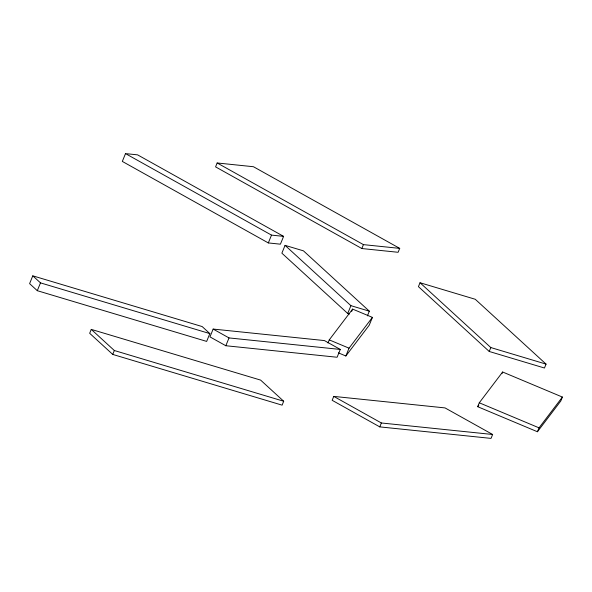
<?xml version="1.0" encoding="UTF-8"?>
<svg xmlns="http://www.w3.org/2000/svg" width="592" height="592" viewBox="0 0 592 592"><rect width="100%" height="100%" fill="white"/><g stroke="black" fill="none" stroke-linecap="round" stroke-linejoin="round"><path stroke-width="0.89" d="M32.789 275.828L29.6 283.642L37.296 290.687L206.66 341.414L209.849 333.599L202.153 326.555L32.789 275.828L40.485 282.872L209.849 333.599M37.296 290.687L40.485 282.872M125.511 153.609L122.322 161.424L268.317 242.927L280.416 244.185L283.605 236.371L137.603 154.86L125.511 153.609L271.506 235.113L283.605 236.371M91.257 329.381L89.666 333.289L112.739 354.423L282.103 405.15L283.701 401.243L260.621 380.101L91.257 329.381L114.337 350.516L283.701 401.243M112.739 354.423L114.337 350.516M217.16 162.97L215.569 166.87L361.838 248.536L398.12 252.288L399.711 248.381L253.45 166.722L217.16 162.97L363.429 244.629L399.711 248.381M213.15 329.063L209.96 336.878L225.826 345.735L337.1 357.25L340.289 349.435L324.423 340.57L213.15 329.063L229.015 337.921L340.289 349.435M225.826 345.735L229.015 337.921M268.317 242.927L271.506 235.113M367.41 315.862L369.327 311.177L303.444 250.845L285.063 245.362L281.873 253.176L347.726 313.479L349.48 314.004M361.838 248.536L363.429 244.629M327.975 343.005L329.256 339.882L352.617 309.098L372.412 317.393L369.223 325.208L345.854 355.992L338.432 352.884M347.726 313.479L350.915 305.664L285.063 245.362M351.663 311.436L352.617 309.098M345.854 355.992L349.043 348.177L372.412 317.393M333.755 396.396L332.164 400.303L379.768 426.884L491.042 438.391L492.633 434.484L445.029 407.91L333.755 396.396L381.366 422.977L492.633 434.484M420.024 282.732L418.426 286.639L489.229 351.47L544.455 368.017L546.053 364.11L475.25 299.271L420.024 282.732L490.827 347.563L546.053 364.11M379.768 426.884L381.366 422.977M489.229 351.47L490.827 347.563M477.685 406.697L479.283 402.789L502.645 372.005L562.4 397.062L560.809 400.969L537.44 431.753L477.685 406.697L478.802 405.231M502.009 373.567L502.645 372.005M537.44 431.753L539.038 427.846L562.4 397.062M350.915 305.664L369.327 311.177M329.256 339.882L349.043 348.177M479.283 402.789L539.038 427.846"/></g></svg>
